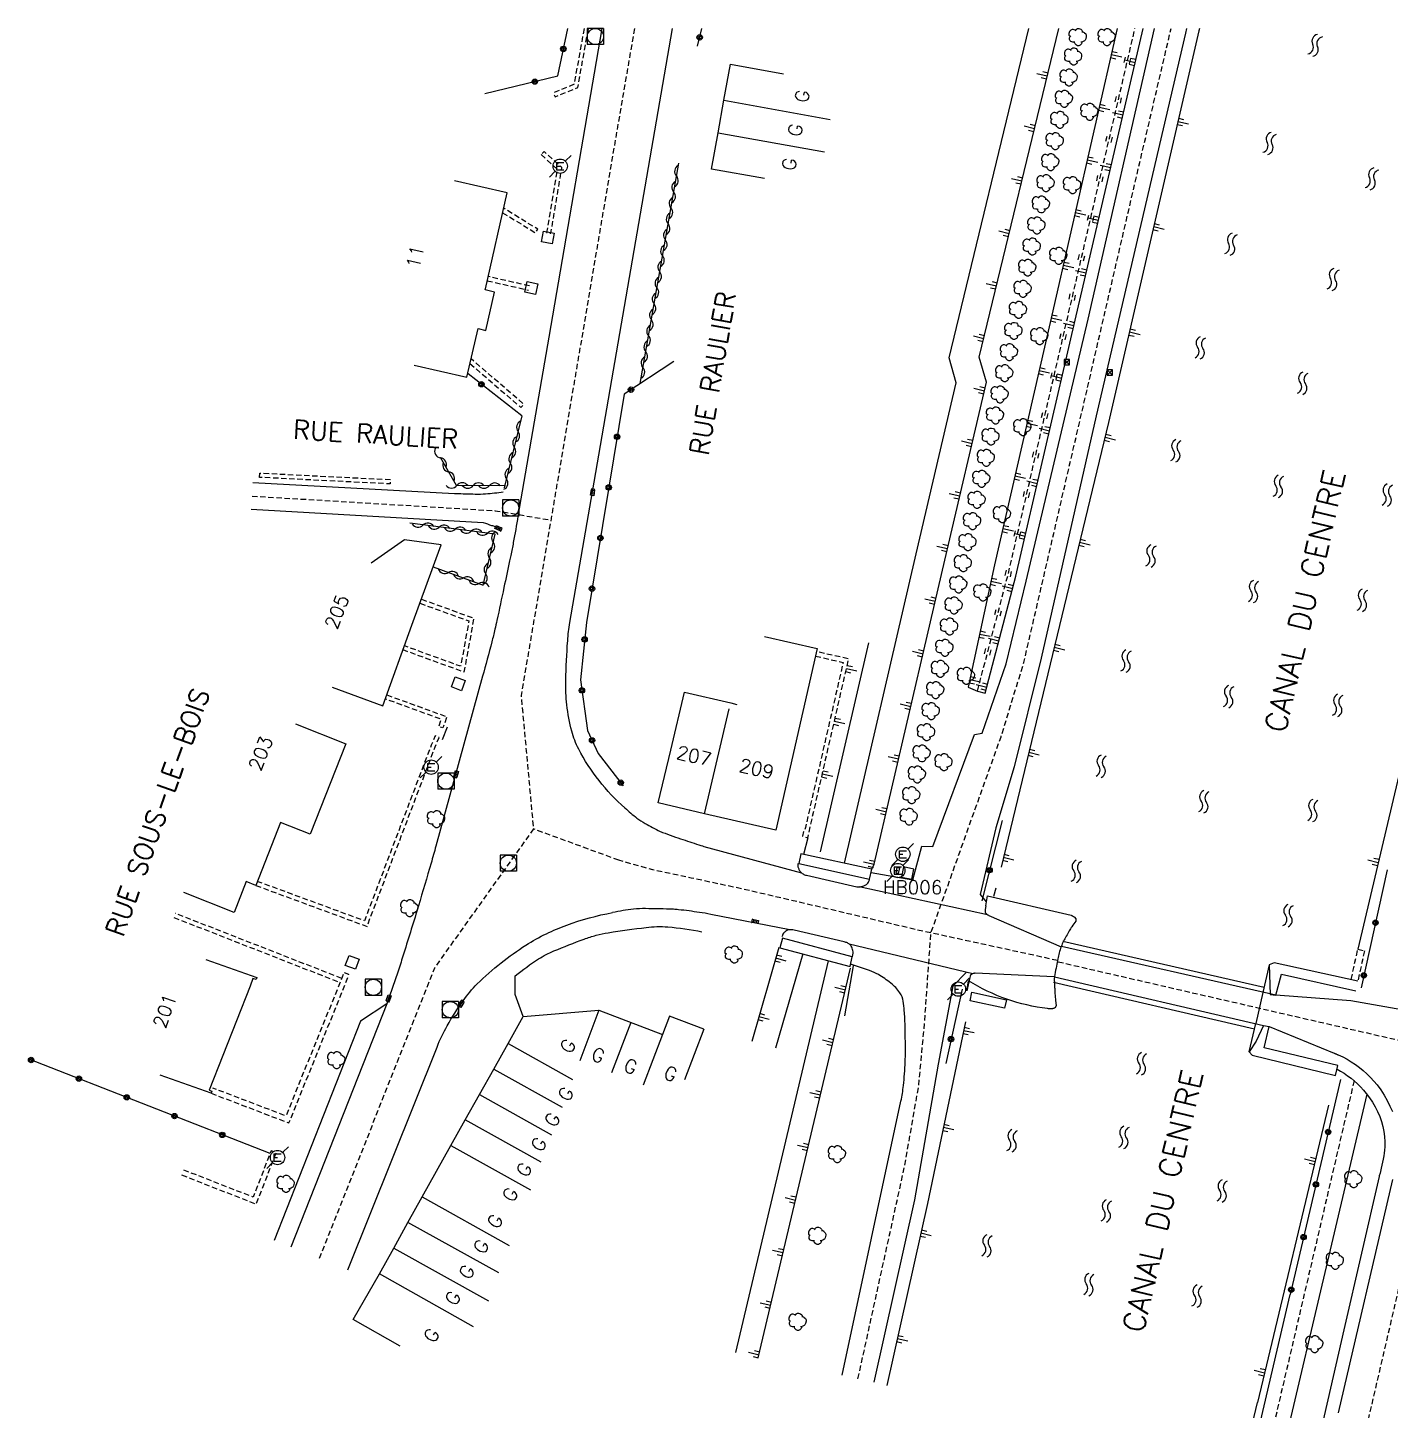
# Model space of a CAD drawing. Header units: millimetres. Extents: x 133000 to 134000, y 129000 to 130000.
# Drawn here: x 133336.1 to 133462.2, y 129872.1 to 130000.1 of the extents above; entities that cross this region are included whole.
import ezdxf
from ezdxf.enums import TextEntityAlignment as Align

# ---------------------------------------------------------------- set-up
doc = ezdxf.new("R2010")
doc.units = ezdxf.units.MM
doc.linetypes.add('DASHED', pattern=[0.75, 0.5, -0.25])
doc.layers.get('0').update_dxf_attribs({"linetype": 'CONTINUOUS'})
for name, color, linetype in [('W0001', 6, 'DASHED'), ('W0008', 7, 'CONTINUOUS'), ('W0100', 7, 'CONTINUOUS'), ('W0112', 1, 'DASHED'), ('W0120', 7, 'CONTINUOUS'), ('W0211', 2, 'CONTINUOUS'), ('W0220', 5, 'DASHED'), ('W0300', 7, 'CONTINUOUS'), ('W0310', 3, 'CONTINUOUS'), ('W0322', 7, 'CONTINUOUS'), ('W0330', 7, 'CONTINUOUS'), ('W0400', 7, 'CONTINUOUS'), ('W0420', 7, 'CONTINUOUS'), ('W0471', 7, 'CONTINUOUS'), ('W0473', 7, 'CONTINUOUS'), ('W0500', 5, 'DASHED'), ('W0511', 5, 'CONTINUOUS'), ('W0515', 5, 'CONTINUOUS'), ('W0984', 7, 'CONTINUOUS'), ('W0989', 7, 'CONTINUOUS'), ('W0991', 7, 'CONTINUOUS'), ('W1102', 7, 'CONTINUOUS')]:
    doc.layers.add(name, color=color, linetype=linetype)
doc.styles.get("Standard").update_dxf_attribs({"font": 'romans.shx', "width": 0.85})

# ---------------------------------------------------------------- blocks, each defined once
blk = doc.blocks.new('T300')
for p, q in [((-0.8, 0.51), (-0.86, 0.34)), ((-0.86, 0.34), (-0.86, 0.17)), ((-0.86, 0.17), (-0.74, 0.06)), ((-0.69, 0.63), (-0.8, 0.51)), ((-0.8, -0.06), (-0.74, 0.06)), ((-0.74, 0.06), (-0.69, 0.11)), ((-0.57, 0.69), (-0.69, 0.63)), ((-0.46, 0.69), (-0.57, 0.69)), ((-0.29, 0.63), (-0.46, 0.69)), ((-0.29, 0.63), (-0.17, 0.74)), ((-0.23, 0.57), (-0.29, 0.63)), ((-0.17, 0.74), (-0.06, 0.8)), ((-0.06, 0.8), (0.06, 0.8)), ((0.06, 0.8), (0.23, 0.74)), ((0.23, 0.74), (0.34, 0.63)), ((0.34, 0.63), (0.4, 0.51)), ((0.46, 0.46), (0.34, 0.46)), ((0.4, 0.51), (0.4, 0.46)), ((0.57, 0.4), (0.46, 0.46)), ((0.57, 0.4), (0.69, 0.29)), ((0.69, 0.29), (0.74, 0.17)), ((0.74, 0.06), (0.69, -0.17)), ((0.74, 0.17), (0.74, 0.06)), ((-0.8, -0.17), (-0.8, -0.06)), ((-0.8, -0.23), (-0.8, -0.17)), ((-0.74, -0.34), (-0.8, -0.23)), ((-0.69, -0.4), (-0.74, -0.34)), ((-0.51, -0.46), (-0.69, -0.4)), ((-0.4, -0.46), (-0.51, -0.46)), ((-0.4, -0.46), (-0.34, -0.46)), ((-0.34, -0.46), (-0.34, -0.4)), ((-0.34, -0.51), (-0.34, -0.46)), ((-0.29, -0.63), (-0.34, -0.51)), ((-0.17, -0.74), (-0.29, -0.63)), ((-0.06, -0.8), (-0.17, -0.74)), ((0.06, -0.8), (-0.06, -0.8)), ((0.17, -0.74), (0.06, -0.8)), ((0.23, -0.69), (0.17, -0.74)), ((0.29, -0.46), (0.23, -0.46)), ((0.29, -0.63), (0.23, -0.69)), ((0.46, -0.4), (0.29, -0.46)), ((0.34, -0.51), (0.29, -0.63)), ((0.34, -0.51), (0.34, -0.46)), ((0.57, -0.34), (0.46, -0.4)), ((0.63, -0.29), (0.57, -0.34)), ((0.69, -0.17), (0.63, -0.29))]:
    blk.add_line(p, q)
blk = doc.blocks.new('t211o')
at = {"color": 0, "linetype": 'Continuous'}
for p, q in [((-0.29, 0.5), (-0.29, 0)), ((0, 1), (0, 0)), ((0.29, 0.5), (0.29, 0))]:
    blk.add_line(p, q, dxfattribs=at)
blk = doc.blocks.new('t322o')
at = {"color": 0, "linetype": 'Continuous'}
for radius in [0.25, 0.15]:
    blk.add_circle((0, 0), radius, dxfattribs=at)
blk = doc.blocks.new('t500o')
at = {"color": 0, "linetype": 'Continuous'}
for centre, start, end in [((-0.5, 0.625), 216.8699, 323.1301), ((0.5, -0.125), 36.8699, 143.1301), ((0.5, -0.625), 36.8699, 143.1301), ((-0.5, 0.125), 216.8699, 323.1301)]:
    blk.add_arc(centre, 0.625, start, end, dxfattribs=at)
blk = doc.blocks.new('T471')
for p, q in [((-0.333334, 0.333334), (-0.333334, -0.333334)), ((-0.333334, 0.333334), (0.333334, 0.333334)), ((-0.333334, 0), (0, 0)), ((0.500001, 0.500001), (1.000002, 1.000002)), ((-0.500001, -0.500001), (-1.000002, -1.000002)), ((-0.333334, -0.333334), (0.333334, -0.333334))]:
    blk.add_line(p, q)
blk.add_ellipse((0, 0), major_axis=(0.471405, 0.471405), ratio=1, start_param=5.4977871438, end_param=11.780972451)
blk = doc.blocks.new('T400')
for p, q in [((-0.15, 0.3), (0.15, 0.3)), ((-0.15, -0.25), (-0.15, 0.3)), ((-0.15, 0.15), (0.15, 0.15)), ((-0.15, 0), (0.15, 0)), ((0.15, 0.3), (0.15, -0.25)), ((-0.15, -0.15), (0.15, -0.15)), ((-0.15, -0.25), (-0.15, -0.3)), ((-0.15, -0.3), (0.15, -0.3)), ((0.15, -0.3), (0.15, -0.25))]:
    blk.add_line(p, q)
blk = doc.blocks.new('t330o')
at = {"color": 0, "linetype": 'Continuous'}
for p, q in [((0.25, -0.25), (-0.25, 0.25)), ((-0.25, -0.25), (0.25, 0.25)), ((-0.25, 0.25), (-0.25, -0.25)), ((0.25, 0.25), (-0.25, 0.25)), ((0.25, -0.25), (0.25, 0.25)), ((-0.25, -0.25), (0.25, -0.25)), ((-0.25, -0.25), (-0.25, -0.25))]:
    blk.add_line(p, q, dxfattribs=at)
blk = doc.blocks.new('t220o')
at = {"color": 0, "linetype": 'Continuous'}
for p, q in [((-0.25, 0.25), (0.25, 0.25)), ((-0.25, -0.25), (0.25, -0.25))]:
    blk.add_line(p, q, dxfattribs=at)
blk = doc.blocks.new('T420')
for p, q in [((0.75, 0.75), (-0.75, 0.75)), ((-0.75, 0.75), (-0.75, -0.75)), ((0.75, 0.75), (0.75, -0.75)), ((0.75, -0.75), (-0.75, -0.75))]:
    blk.add_line(p, q)
blk.add_ellipse((0, 0), major_axis=(-0.53, 0.53), ratio=1, start_param=3.926991, end_param=10.210176)
blk = doc.blocks.new('t112o')
at = {"color": 0, "linetype": 'Continuous'}
for p, q in [((-0.5, 0.5), (0.5, 0.5)), ((-0.5, -0.5), (-0.5, 0.5)), ((0.5, 0.5), (0.5, -0.5)), ((0.5, -0.5), (-0.5, -0.5))]:
    blk.add_line(p, q, dxfattribs=at)
blk = doc.blocks.new('t310o')
at = {"color": 0, "linetype": 'Continuous'}
for centre, start, end in [((-0.5, 0.38), 216.8699, 323.1304), ((0.5, -0.37), 36.8699, 143.1303)]:
    blk.add_arc(centre, 0.625, start, end, dxfattribs=at)

msp = doc.modelspace()

# ---------------------------------------------------------------- linework, layer by layer
at = {"layer": 'W0001', "flags": 128}
for points in [[(133392.27, 130000), (133389.88, 129986.07), (133383.23, 129946.8), (133381.78, 129938.25), (133382.92, 129925.91), (133373.75, 129913.04), (133363.1, 129886.15)], [(133412.96, 129875.03), (133417.26, 129894.61), (133418.57, 129902.05), (133419.12, 129907.87), (133419.71, 129916.29), (133426.2, 129934.44), (133428.31, 129941.31), (133431.93, 129956.93), (133437.99, 129983.07), (133441.94, 130000)], [(133356.88, 129956.72), (133379.36, 129955.37), (133384.54, 129954.5)], [(133390.82, 129923.02), (133382.92, 129925.91)], [(133431.43, 129913.74), (133418.44, 129916.57), (133402.58, 129920.29), (133397.52, 129921.37), (133393.97, 129922.12), (133390.82, 129923.02)], [(133458.88, 129902.62), (133447.33, 129853.19), (133422.14, 129746.63), (133418.15, 129730.11), (133417.13, 129725.79), (133416.31, 129722.92), (133415.54, 129720.61), (133414.27, 129717.72), (133412.85, 129715), (133411.21, 129712.58), (133409.22, 129709.98), (133407.15, 129707.63), (133405.13, 129705.38), (133403.01, 129703.52), (133400.82, 129701.88), (133398.15, 129700.24), (133395.29, 129698.7), (133392.6, 129697.49), (133389.36, 129696.19), (133384.4, 129694.55), (133375.46, 129691.39), (133374.65, 129691.09)]]:
    msp.add_lwpolyline(points, dxfattribs=at)
at = {"layer": 'W0001'}
for points in [[(133431.48, 129913.62), (133482.58, 129901.86)], [(133460.2, 129871.23), (133465.27, 129893.06)]]:
    msp.add_lwpolyline(points, dxfattribs=at)
at = {"layer": 'W0008', "flags": 128}
for points in [[(133389.24, 130000), (133384.36, 129971.44), (133381.49, 129954.85, -0.002409), (133381.06, 129952.42, -0.004896), (133380.83, 129951.23, -0.002093), (133380.72, 129950.74, -0.000413), (133380.19, 129948.25, -0.000827), (133379.54, 129945.22, -0.003025), (133379.36, 129944.39, -0.007791), (133379.07, 129943.23, -0.002803), (133378.21, 129940.04), (133373.89, 129924.32, -0.004025), (133373.45, 129922.75, -0.001595), (133372.28, 129918.81, -0.002333), (133372.22, 129918.59, -0.000113), (133370.84, 129914.13, -0.006802), (133370.36, 129912.67), (133369.34, 129909.73), (133366.91, 129908.12), (133358.92, 129887.83)], [(133391.39, 129927.86, -0.094501), (133387.11, 129933.31, -0.057438), (133386.47, 129934.96, -0.033451), (133386.02, 129937.39, -0.036399), (133385.91, 129939.66, -0.01133), (133386.09, 129943.33, -0.024577), (133386.3, 129945.01), (133388.54, 129958.02), (133395.8, 130000)], [(133356.96, 129957.97), (133367.73, 129957.4), (133375.6, 129956.97, 0.005913), (133375.75, 129956.96, 0.000489), (133377.54, 129956.91, 0.027745), (133378.5, 129956.93, 0.016161), (133380.13, 129957.12)], [(133379.93, 129953.64, 0.010847), (133379.41, 129953.86, 0.017051), (133379.08, 129953.98, 0.003868), (133378.31, 129954.23, 0.061838), (133378.26, 129954.24), (133356.8, 129955.47)], [(133391.39, 129927.86, 0.025675), (133392.5, 129926.92, 0.041226), (133393.26, 129926.43, 0.00422), (133394.65, 129925.69, 0.028657), (133394.86, 129925.6, 0.004851), (133395.83, 129925.25, 0.005038), (133396.76, 129924.93, 0.001863), (133398.43, 129924.38, 0.012297), (133398.68, 129924.3), (133407.74, 129921.85)], [(133407.4, 129922.71, 0.047992), (133407.39, 129922.5, 0.06479), (133407.42, 129922.34, 0.038218), (133407.53, 129922.1, 0.061729), (133407.62, 129921.97, 0.075232), (133407.88, 129921.75, 0.079809), (133408.18, 129921.63), (133412.86, 129920.57, 0.072516), (133413.08, 129920.56, 0.046235), (133413.42, 129920.61, 0.069154), (133413.57, 129920.67, 0.039724), (133413.81, 129920.83, 0.104563), (133413.94, 129921, 0.076889), (133414.03, 129921.28)], [(133365.73, 129885.1), (133374, 129905.73, -0.03282), (133374.94, 129907.7, -0.026144), (133376.41, 129910.02, -0.042558), (133377.72, 129911.57, -0.029327), (133379.92, 129913.52, -0.023777), (133382.22, 129915.16, -0.030734), (133384.13, 129916.22, -0.024165), (133386, 129917.01, -0.042037), (133390.24, 129918.18, -0.002236)], [(133406.64, 129916.58), (133399.34, 129918.01, 0.012476), (133398.29, 129918.19, 0.006806), (133396.35, 129918.44, 0.02096), (133395.89, 129918.48, 0.003773), (133393.29, 129918.54, 0.034105), (133392.19, 129918.49, 0.018919), (133390.24, 129918.18)], [(133424.78, 129918.8), (133424.73, 129918.45, 0.102148), (133424.73, 129918.21, 0.169514), (133424.81, 129918.09, 0.026546), (133424.98, 129917.96, 0.046848), (133425.08, 129917.9), (133431.77, 129914.99)], [(133381.97, 129908.57), (133381.22, 129910.6), (133381.24, 129912.32, -0.027361), (133383.4, 129913.88, -0.045355), (133384.82, 129914.62, -0.008747), (133387.61, 129915.72, -0.022448), (133388.72, 129916.07, -0.027549), (133389.85, 129916.31, -0.008935), (133393.36, 129916.8, -0.049904), (133395.35, 129916.85, -0.030833), (133398.52, 129916.4)], [(133412.44, 129914.09, 0.05856), (133412.5, 129914.4, 0.071209), (133412.48, 129914.66, 0.048207), (133412.34, 129915.07, 0.12466), (133412.24, 129915.2, 0.055417), (133411.99, 129915.36, 0.052494), (133411.69, 129915.46), (133407.06, 129916.55, 0.034359), (133406.83, 129916.58, 0.030513), (133406.58, 129916.59, 0.122763), (133406.44, 129916.55, 0.04948), (133406.15, 129916.35, 0.08894), (133406.02, 129916.18, 0.069676), (133405.92, 129915.92)], [(133411.49, 129875.36), (133416.94, 129900.73, 0.025716), (133417.17, 129902.16, 0.016995), (133417.33, 129904.35, 0.011207), (133417.35, 129905.34, 0.004592), (133417.32, 129907.75, 0.013572), (133417.25, 129909.09, 0.020689), (133417.15, 129909.97, 0.112337), (133416.84, 129910.74, 0.074265), (133415.99, 129911.65, 0.033552), (133414.85, 129912.43, 0.052451), (133414.04, 129912.8), (133412.28, 129913.39)], [(133431.12, 129912.22), (133423.8, 129912.56, 0.071464), (133423.71, 129912.55, 0.042033), (133423.56, 129912.5, 0.123038), (133423.39, 129912.37, 0.118773), (133423.3, 129912.17), (133423.05, 129910.94), (133423.19, 129911.85)], [(133460.06, 129901.38), (133435.79, 129798.3), (133428.43, 129767.01), (133418.08, 129724.2, -0.031742), (133417.2, 129721.38, -0.017054), (133415.07, 129716.32, -0.034907), (133413.23, 129712.97, -0.025231), (133410.16, 129708.68, -0.035418), (133406.28, 129704.47, -0.041144), (133402.43, 129701.39, -0.021302), (133400.73, 129700.35, -0.0062), (133394.7, 129697.1, -0.03144), (133390.66, 129695.31, -0.020907), (133384.35, 129693.25), (133376.26, 129690.09), (133375.42, 129689.8)], [(133373.75, 129692.6), (133374.13, 129692.73), (133384.29, 129695.83, 0.016632), (133387.27, 129696.85, 0.007793), (133393.51, 129699.33, 0.027294), (133397.51, 129701.25, 0.030099), (133400.91, 129703.4, 0.038658), (133403.4, 129705.5, 0.019797), (133407.75, 129710.15, 0.019741), (133411.67, 129715.05, 0.045948), (133413.06, 129717.36, 0.027739), (133414.59, 129721.01, 0.026553), (133415.76, 129724.97), (133433.38, 129798.95), (133452.95, 129882.83)]]:
    msp.add_lwpolyline(points, format="xyb", dxfattribs=at)
for points in [[(133414.17, 129921.88), (133418.05, 129921.21), (133418.86, 129924.32), (133419.88, 129924.28), (133423.74, 129934.67), (133424.45, 129934.78), (133426.67, 129941.21), (133428.54, 129948.84), (133434.26, 129973.1), (133440.42, 130000)], [(133443.37, 130000), (133443.27, 129999.57), (133435, 129964.16), (133429.92, 129941.73), (133427.42, 129931.67), (133425.73, 129926.02), (133424.26, 129919.84), (133424.84, 129919.17)], [(133374.93, 129935.32), (133374.46, 129934.15)], [(133408.31, 129925.1), (133407.93, 129923.56)], [(133424.94, 129917.97), (133413.07, 129920.55)], [(133425.72, 129920.42), (133425.51, 129919.66)], [(133423.59, 129912.51), (133412.15, 129915.26)], [(133423.01, 129912.67), (133421.73, 129911.35), (133420.38, 129904.15), (133418.18, 129891.59), (133414.42, 129874.7)], [(133369.34, 129909.73), (133360.46, 129887.21)], [(133457.3, 129903.67), (133457.62, 129903.5), (133457.95, 129903.3), (133458.28, 129903.08), (133458.6, 129902.85), (133458.9, 129902.6), (133459.2, 129902.33), (133459.48, 129902.05), (133459.76, 129901.75), (133460.01, 129901.44), (133460.31, 129901.04), (133460.59, 129900.62), (133460.84, 129900.19), (133461.06, 129899.76), (133461.25, 129899.3), (133461.41, 129898.83), (133461.54, 129898.37), (133461.63, 129897.91), (133461.7, 129897.44), (133461.73, 129896.97), (133461.73, 129896.72), (133461.71, 129896.48), (133461.69, 129896.2), (133461.66, 129895.92), (133461.62, 129895.67), (133461.56, 129895.36), (133461.51, 129895.06), (133461.46, 129894.81), (133461.38, 129894.51), (133461.29, 129894.05), (133461.21, 129893.81), (133461.21, 129893.76), (133457.92, 129879.56), (133451.57, 129851.75)]]:
    msp.add_lwpolyline(points, dxfattribs=at)
at = {"layer": 'W0008'}
for points in [[(133476.03, 129906.91), (133458.59, 129910.02), (133451.62, 129910.52), (133431.81, 129915.03)], [(133431.16, 129912.23), (133450.48, 129907.73), (133451.03, 129907.63), (133457.02, 129905.16), (133457.06, 129905.15), (133457.09, 129905.13), (133457.14, 129905.12), (133457.17, 129905.1), (133457.22, 129905.09), (133457.25, 129905.07), (133457.3, 129905.05), (133457.34, 129905.04), (133457.38, 129905.02), (133457.42, 129905), (133457.42, 129905), (133457.83, 129904.81), (133458.23, 129904.6), (133458.62, 129904.37), (133459, 129904.12), (133459.38, 129903.84), (133459.72, 129903.55), (133460.06, 129903.25), (133460.39, 129902.92), (133460.7, 129902.58), (133461, 129902.23), (133461.34, 129901.77), (133461.66, 129901.29), (133461.95, 129900.79), (133462.2, 129900.27), (133462.42, 129899.75)], [(133462.44, 129893.48), (133457.42, 129871.87)]]:
    msp.add_lwpolyline(points, dxfattribs=at)
at = {"layer": 'W0008', "flags": 128}
msp.add_lwpolyline([(133426.53, 129909.32), (133423.33, 129910.02), (133423.5, 129910.8), (133426.7, 129910.09)], close=True, dxfattribs=at)
at = {"layer": 'W0100', "flags": 128}
for points in [[(133404.32, 129986.1), (133399.4, 129986.99), (133400.01, 129990.34), (133400.55, 129993.35), (133401.16, 129996.7), (133406.08, 129995.8)], [(133376.76, 129967.72), (133377.8, 129972.22), (133378.51, 129972.06), (133379.33, 129975.6), (133378.45, 129975.8), (133378.48, 129975.91), (133380.49, 129984.79), (133375.61, 129985.89)], [(133371.88, 129968.85), (133376.76, 129967.74)], [(133364.28, 129939.03), (133368.98, 129937.32), (133371.68, 129944.77), (133374.38, 129952.22), (133370.99, 129952.67), (133367.9, 129950.51)], [(133404.32, 129943.72), (133409.19, 129942.61), (133405.36, 129925.79), (133398.76, 129927.3), (133394.48, 129928.33)], [(133395.65, 129933.19), (133396.9, 129938.58), (133401.18, 129937.58), (133401.76, 129937.44)], [(133360.9, 129935.63), (133365.55, 129933.8), (133362.25, 129925.42), (133359.51, 129926.5), (133357.22, 129920.69), (133356.33, 129921.04), (133355.21, 129918.19), (133350.56, 129920.02)], [(133394.48, 129928.33), (133395.65, 129933.19)], [(133352.6, 129913.83), (133357.31, 129912.16), (133357.25, 129911.97), (133356.96, 129912.08), (133356.69, 129911.37), (133352.91, 129901.73), (133353.14, 129901.64), (133353.08, 129901.46), (133348.37, 129903.13)], [(133370.6, 129878.04), (133366.25, 129880.5), (133368.66, 129884.75), (133369.99, 129887.13), (133371.3, 129889.5), (133372.63, 129891.88), (133373.96, 129894.24), (133375.29, 129896.61), (133376.61, 129898.99), (133377.94, 129901.35), (133379.25, 129903.69), (133380.58, 129906.07), (133381.97, 129908.57), (133388.98, 129909.13)], [(133388.98, 129909.13), (133394.87, 129906.88)], [(133398.69, 129907.38), (133395.52, 129908.59), (133394.87, 129906.88)], [(133398.69, 129907.38), (133396.91, 129902.71)]]:
    msp.add_lwpolyline(points, dxfattribs=at)
msp.add_lwpolyline([(133416.79, 129922.31), (133416.69, 129921.78), (133416.48, 129921.82), (133416.58, 129922.35)], close=True, dxfattribs=at)
at = {"layer": 'W0112', "flags": 128}
for points in [[(133387.61, 130000), (133386.68, 129994.83), (133384.78, 129994.04), (133384.93, 129993.67), (133387.03, 129994.54), (133388.01, 130000)], [(133380.07, 129982.95), (133383.11, 129981.08), (133383.32, 129981.42), (133380.17, 129983.36)], [(133378.64, 129976.65), (133382.48, 129975.78)], [(133382.56, 129976.17), (133378.73, 129977.04)], [(133377.05, 129968.99), (133381.77, 129964.91), (133382.03, 129965.22), (133377.15, 129969.43)], [(133372.56, 129947.18), (133377.4, 129945.42), (133376.49, 129940.43), (133370.85, 129942.48)], [(133372.42, 129946.8), (133376.95, 129945.16), (133376.18, 129940.97), (133370.99, 129942.85)], [(133409.03, 129941.91), (133411.59, 129941.33), (133408.09, 129926.06), (133408, 129925.65), (133407.93, 129925.67), (133407.84, 129925.24), (133408.31, 129925.1), (133408.89, 129927.63), (133411.89, 129940.74), (133412.1, 129941.65), (133409.13, 129942.32)], [(133369.35, 129938.32), (133374.91, 129936.3), (133374.55, 129935.26), (133374.17, 129935.39), (133374.4, 129936.06), (133369.21, 129937.94)], [(133357.22, 129920.69), (133367.52, 129916.89), (133373.83, 129933.52), (133374.2, 129934.37), (133373.83, 129934.53), (133373.46, 129933.67), (133367.28, 129917.41), (133357.36, 129921.06)], [(133349.65, 129917.72), (133365.03, 129911.7)], [(133365.18, 129912.08), (133349.8, 129918.09)], [(133353.08, 129901.46), (133360.29, 129898.7), (133365.57, 129911.71), (133365.85, 129912.44), (133365.38, 129912.62), (133365.1, 129911.89), (133360.01, 129899.35), (133353.26, 129901.93)], [(133350.36, 129893.89), (133357.27, 129891.19), (133359.11, 129895.94), (133358.64, 129896.12), (133356.98, 129891.84), (133350.54, 129894.35)]]:
    msp.add_lwpolyline(points, dxfattribs=at)
for points in [[(133383.64, 129988.32), (133385.13, 129986.98), (133384.14, 129981.11), (133384.54, 129981.04), (133385.56, 129987.13), (133383.91, 129988.61)], [(133357.58, 129958.45), (133357.6, 129958.85), (133369.68, 129958.25), (133369.66, 129957.85)]]:
    msp.add_lwpolyline(points, close=True, dxfattribs=at)
at = {"layer": 'W0112'}
msp.add_lwpolyline([(133458.61, 129911.98), (133459.22, 129914.79), (133459.84, 129914.64), (133459.23, 129911.84)], dxfattribs=at)
at = {"layer": 'W0120', "flags": 128}
for points in [[(133407.67, 129923.61), (133407.5, 129922.71), (133414.03, 129921.28), (133414.23, 129922.19)], [(133412.23, 129913.17), (133412.41, 129914.09), (133405.97, 129915.81), (133405.73, 129914.92)]]:
    msp.add_lwpolyline(points, close=True, dxfattribs=at)
msp.add_lwpolyline([(133424.78, 129918.8), (133424.95, 129919.71), (133432.7, 129917.93, -0.068987), (133432.73, 129917.91, -0.012796), (133432.91, 129917.81, -0.059234), (133433, 129917.74), (133433.12, 129917.6), (133433.11, 129917.38, 0.009492), (133432.75, 129916.87, 0.018199), (133432.58, 129916.59, 0.004633), (133432.04, 129915.64, 0.021181), (133431.93, 129915.42, 0.024423), (133431.71, 129914.87, 0.024221), (133431.55, 129914.3, 0.005394), (133431.43, 129913.74, 0.004221), (133431.29, 129913.03, 0.00508), (133431.15, 129912.25, 0.026593), (133431.13, 129912.1, 0.022435), (133431.13, 129911.89, 0.007394), (133431.16, 129911.25, 0.001287), (133431.17, 129911.07, 0.000311), (133431.22, 129910.32, 0.007449), (133431.24, 129910.07), (133431.29, 129909.54), (133431.19, 129909.34, -0.024946), (133431.05, 129909.29, -0.043943), (133430.96, 129909.28, -0.00771), (133430.79, 129909.27, -0.020565), (133430.72, 129909.27, -0.020867), (133430.72, 129909.27, -0.00027), (133430.49, 129909.29, -0.05559), (133426.75, 129910.16, -0.054257), (133423.19, 129911.85)], format="xyb", dxfattribs=at)
at = {"layer": 'W0120'}
for points in [[(133431.92, 129915.52), (133450.55, 129911.27)], [(133431.05, 129911.74), (133449.66, 129907.41)]]:
    msp.add_lwpolyline(points, dxfattribs=at)
at = {"layer": 'W0211', "flags": 128}
for points in [[(133411.71, 129922.74), (133418.35, 129951.39), (133422.06, 129967.19), (133421.4, 129969.53), (133428.76, 130000)], [(133414.23, 129922.19), (133414.46, 129922.64), (133420.99, 129950.78), (133424.85, 129967.25), (133424.19, 129969.58), (133431.54, 130000)], [(133436.96, 130000), (133430.75, 129972.79), (133425.6, 129950.35), (133423.17, 129939.04), (133424.02, 129938.68), (133424.73, 129938.49), (133427.58, 129949.3), (133433.06, 129972.99), (133439.36, 130000)], [(133409.49, 129923.8), (133413.98, 129943.14)], [(133405.63, 129914.93), (133403.13, 129906.25)], [(133407.85, 129914.35), (133405.34, 129905.61)], [(133401.67, 129877.46), (133410.24, 129913.7)], [(133403.73, 129876.97), (133412.27, 129913.03)]]:
    msp.add_lwpolyline(points, dxfattribs=at)
at = {"layer": 'W0220', "flags": 128}
msp.add_lwpolyline([(133424.02, 129938.68), (133426.86, 129949.48), (133432.34, 129973.16), (133438.6, 130000)], dxfattribs=at)
at = {"layer": 'W0310', "flags": 128}
for points in [[(133392.8, 129967.13), (133396.37, 129987.53)], [(133381.86, 129964.15), (133380.21, 129957.48)], [(133380.34, 129957.68), (133375.8, 129957.71), (133374.32, 129960.29)], [(133373.64, 129950.16), (133378.26, 129948.48), (133379.38, 129953.2), (133371.47, 129954.2)]]:
    msp.add_lwpolyline(points, dxfattribs=at)
at = {"layer": 'W0322', "flags": 128}
for points in [[(133378.43, 129993.97), (133385.17, 129995.6), (133386.09, 130000)], [(133398.11, 129998.36), (133398.52, 130000)], [(133395.91, 129969.19), (133391.33, 129966.16), (133387.82, 129945.01), (133387.27, 129939.7), (133387.93, 129935.03), (133388.91, 129932.91), (133391.24, 129929.9)], [(133381.86, 129964.15), (133376.88, 129968.02)], [(133426.3, 129926.71), (133424.43, 129919.26)], [(133412.52, 129913.25), (133411.71, 129908.63)], [(133422.61, 129911.09), (133421.08, 129904.22)], [(133358.55, 129895.87), (133336.17, 129904.63)]]:
    msp.add_lwpolyline(points, dxfattribs=at)
at = {"layer": 'W0322'}
for points in [[(133461.95, 129922.12), (133459.52, 129911.2)], [(133457.62, 129902.74), (133452.95, 129882.83)]]:
    msp.add_lwpolyline(points, dxfattribs=at)
at = {"layer": 'W0473', "flags": 128}
msp.add_lwpolyline([(133416.98, 129921.45), (133417.93, 129921.26), (133418.12, 129922.2), (133417.18, 129922.4)], close=True, dxfattribs=at)
at = {"layer": 'W0511'}
for points in [[(133451.03, 129913.34), (133450.44, 129910.79)], [(133459.23, 129911.84), (133451.48, 129913.53), (133451.03, 129913.34), (133451.12, 129910.59), (133451.62, 129910.52), (133452.16, 129912.48), (133459.03, 129910.94)], [(133450.44, 129910.79), (133449.77, 129907.9)], [(133449.16, 129905.3), (133449.77, 129907.9)], [(133450.48, 129907.73), (133449.81, 129906.27), (133449.16, 129905.3), (133449.44, 129904.98), (133457.17, 129903.11), (133457.38, 129904.02), (133450.56, 129905.65), (133451.03, 129907.63)]]:
    msp.add_lwpolyline(points, dxfattribs=at)
at = {"layer": 'W0515', "flags": 128}
for points in [[(133444.56, 130000), (133444.52, 129999.79), (133436.16, 129963.52), (133426.2, 129922.38)], [(133422.91, 129908.06), (133419.38, 129891.25), (133415.63, 129874.41)]]:
    msp.add_lwpolyline(points, dxfattribs=at)
at = {"layer": 'W0515'}
for points in [[(133470.36, 129961.96), (133459.22, 129914.79)], [(133456.52, 129900.34), (133449.94, 129872.83)]]:
    msp.add_lwpolyline(points, dxfattribs=at)
at = {"layer": 'W0515', "flags": 128}
msp.add_lwpolyline([(133373.52, 129692.98), (133383.97, 129696.52, 0.005588), (133387.51, 129697.76, 0.003438), (133393.21, 129699.88, 0.033759), (133396.44, 129701.36, 0.024768), (133400.58, 129703.88, 0.040025), (133403.6, 129706.31, 0.028606), (133407.32, 129710.25, 0.025789), (133410.61, 129714.59, 0.039516), (133412.37, 129717.68, 0.020785), (133414.27, 129722.21, 0.031462), (133415.2, 129725.32), (133434.95, 129809.78), (133449.94, 129872.83)], format="xyb", dxfattribs=at)
at = {"layer": 'W1102', "flags": 128}
for points in [[(133400.55, 129993.35), (133410.39, 129991.58)], [(133400.01, 129990.34), (133409.85, 129988.58)], [(133398.76, 129927.3), (133401.05, 129937.03)], [(133388.98, 129909.13), (133387.21, 129904.45)], [(133391.93, 129908), (133390.15, 129903.33)], [(133380.58, 129906.07), (133386.55, 129902.73)], [(133394.87, 129906.88), (133393.09, 129902.21)], [(133379.25, 129903.69), (133385.57, 129900.15)], [(133377.94, 129901.35), (133384.6, 129897.6)], [(133383.63, 129895.06), (133376.61, 129898.99)], [(133375.29, 129896.61), (133382.66, 129892.51)], [(133372.63, 129891.88), (133380.69, 129887.36)], [(133379.73, 129884.82), (133371.3, 129889.5)], [(133369.99, 129887.13), (133378.75, 129882.25)], [(133377.37, 129879.84), (133368.66, 129884.75)]]:
    msp.add_lwpolyline(points, dxfattribs=at)

# ---------------------------------------------------------------- block references
at = {"layer": 'W0112'}
for p, rotation in [((133384.26, 129980.66), 79.89309691914893), ((133382.72, 129975.97), 77.66853803915836), ((133375.97, 129939.35), 69.075121530799), ((133366.15, 129913.57), 69.85995875423761)]:
    msp.add_blockref('t112o', p, dxfattribs=dict(at, rotation=rotation))
at = {"layer": 'W0211'}
for p, rotation in [((133436.41, 129997.56), 257.1291553196382), ((133438.62, 129996.86), 76.87488714929633), ((133430.48, 129995.61), 76.42165728866964), ((133435.29, 129992.68), 257.1291553194017), ((133437.49, 129991.99), 76.87488715004098), ((133429.31, 129990.75), 76.42165728866964), ((133442.58, 129991.37), 257.0257240422907), ((133434.18, 129987.81), 257.1291553193997), ((133436.35, 129987.12), 76.87488714975402), ((133428.13, 129985.89), 76.42165728866964), ((133433.07, 129982.93), 257.1291553193977), ((133426.96, 129981.03), 76.42165728896973), ((133435.22, 129982.25), 76.87488714939255), ((133440.33, 129981.63), 257.0257240423273), ((133431.95, 129978.06), 257.1291553191471), ((133434.08, 129977.38), 76.87488714910559), ((133425.79, 129976.17), 76.42165728896973), ((133430.84, 129973.19), 257.1291553193618), ((133432.95, 129972.51), 76.97034476295819), ((133424.61, 129971.31), 76.42165728896973), ((133438.09, 129971.88), 257.0257240423768), ((133429.72, 129968.31), 257.0864243378792), ((133431.82, 129967.64), 76.97034476334285), ((133424.66, 129966.47), 76.81095710563928), ((133428.6, 129963.44), 257.0864243381036), ((133430.69, 129962.77), 76.970344762621), ((133435.83, 129962.14), 256.3860529357854), ((133423.52, 129961.6), 76.81095710591133), ((133427.49, 129958.56), 257.0864243380261), ((133422.38, 129956.74), 76.81095710574193), ((133429.56, 129957.9), 76.97034476300564), ((133426.37, 129953.69), 257.086424338515), ((133428.44, 129953.02), 76.9703447633903), ((133421.24, 129951.87), 76.81095710557258), ((133433.47, 129952.42), 256.386052935712), ((133425.27, 129948.81), 257.8927719909208), ((133427.28, 129948.16), 75.27854259344677), ((133420.11, 129947), 76.94587453236271), ((133424.22, 129943.92), 257.8927719910986), ((133426.01, 129943.33), 75.27854259396801), ((133418.98, 129942.13), 76.94587453247179), ((133431.12, 129942.7), 256.3860529358006), ((133411.89, 129940.74), 257.0855665733837), ((133423.32, 129939.7), 257.8927719913655), ((133424.88, 129939.04), 75.27854259396801), ((133417.85, 129937.26), 76.9458745321407), ((133410.78, 129935.86), 257.085566573068), ((133428.77, 129932.98), 256.3860529358108), ((133416.72, 129932.39), 76.94587453211032), ((133409.66, 129930.99), 257.0855665730479), ((133415.59, 129927.51), 76.9458745322194), ((133414.46, 129922.64), 76.94587453218905), ((133426.41, 129923.27), 256.3860529356588), ((133461.12, 129922.82), 76.70980379454603), ((133405.35, 129913.96), 253.9458777783945), ((133411.79, 129911.03), 76.68343198729772), ((133403.79, 129908.54), 253.9458777783945), ((133422.74, 129907.24), 258.1549987727495), ((133410.64, 129906.16), 76.68343198729772), ((133409.49, 129901.3), 76.68343198729772), ((133420.86, 129898.27), 258.154998772681), ((133408.34, 129896.43), 76.68343198729772), ((133455.27, 129895.14), 76.55109369770958), ((133407.18, 129891.57), 76.68343198729772), ((133418.77, 129888.49), 257.4299102762967), ((133406.03, 129886.7), 76.68343198729772), ((133404.88, 129881.84), 76.68343198729772), ((133416.59, 129878.73), 257.4299102762967), ((133403.8, 129877.25), 76.68343198729772), ((133450.6, 129875.59), 76.55109369769654)]:
    msp.add_blockref('t211o', p, dxfattribs=dict(at, rotation=rotation))
at = {"layer": 'W0220'}
for p, rotation in [((133437.91, 129997.04), 76.8748871567068), ((133437.06, 129993.39), 76.8748871567068), ((133436.21, 129989.74), 76.8748871567068), ((133435.36, 129986.09), 76.8748871567068), ((133434.51, 129982.43), 76.8748871567068), ((133433.65, 129978.78), 76.8748871567068), ((133432.8, 129975.13), 76.8748871567068), ((133431.95, 129971.48), 76.9703447525111), ((133431.11, 129967.82), 76.9703447525111), ((133430.26, 129964.17), 76.9703447525111), ((133429.42, 129960.52), 76.9703447525111), ((133428.57, 129956.86), 76.9703447525111), ((133427.73, 129953.21), 76.9703447525111), ((133426.88, 129949.56), 76.9703447525111), ((133425.93, 129945.93), 75.27854259382282), ((133424.98, 129942.3), 75.27854259382282)]:
    msp.add_blockref('t220o', p, dxfattribs=dict(at, rotation=rotation))
at = {"layer": 'W0300'}
for p in [(133433.35, 129999.2), (133436.02, 129999.2), (133432.92, 129997.4), (133432.5, 129995.45), (133432.07, 129993.49), (133434.42, 129992.29), (133431.65, 129991.54), (133431.22, 129989.58), (133430.8, 129987.63), (133430.37, 129985.68), (133432.82, 129985.5), (133429.94, 129983.72), (133429.52, 129981.77), (133429.09, 129979.81), (133431.55, 129978.95), (133428.67, 129977.86), (133428.24, 129975.9), (133427.82, 129973.95), (133427.39, 129972), (133429.78, 129971.51), (133426.97, 129970.04), (133426.54, 129968.09), (133426.12, 129966.13), (133425.69, 129964.18), (133428.22, 129963.09), (133425.27, 129962.22), (133424.84, 129960.27), (133424.42, 129958.32), (133423.99, 129956.36), (133423.57, 129954.41), (133426.33, 129955.04), (133423.14, 129952.45), (133422.71, 129950.5), (133422.29, 129948.54), (133424.52, 129947.8), (133421.86, 129946.59), (133421.44, 129944.64), (133421.01, 129942.68), (133420.59, 129940.73), (133423, 129940.08), (133420.16, 129938.77), (133419.74, 129936.82), (133419.31, 129934.86), (133418.89, 129932.91), (133418.46, 129930.96), (133420.92, 129932.09), (133417.93, 129929.03), (133417.7, 129927.05), (133373.96, 129926.82), (133371.47, 129918.59), (133401.51, 129914.29), (133364.71, 129904.52), (133411.05, 129895.82), (133360.03, 129893.06), (133458.84, 129893.49), (133409.24, 129888.25), (133457.14, 129885.95), (133407.41, 129880.31), (133455.24, 129878.24)]:
    msp.add_blockref('T300', p, dxfattribs=at)
at = {"layer": 'W0310'}
for p, rotation in [((133396.16, 129986.34), 80.07122188229926), ((133395.9, 129984.86), 80.07122188229926), ((133395.65, 129983.38), 80.07122188229926), ((133395.39, 129981.91), 80.07122188229926), ((133395.13, 129980.43), 80.07122188229926), ((133394.87, 129978.95), 80.07122188229926), ((133394.61, 129977.47), 80.07122188229926), ((133394.35, 129976), 80.07122188229926), ((133394.09, 129974.52), 80.07122188229926), ((133393.84, 129973.04), 80.07122188229926), ((133393.58, 129971.56), 80.07122188229926), ((133393.32, 129970.09), 80.07122188229926), ((133393.06, 129968.61), 80.07122188229926), ((133381.5, 129962.7), 256.1578878577033), ((133374.33, 129960.27), 119.9227060227282), ((133381.14, 129961.24), 256.1578878577033), ((133375.08, 129958.97), 119.9227060227282), ((133380.78, 129959.78), 256.1578878577033), ((133380.42, 129958.33), 256.1578878577033), ((133375.84, 129957.71), 179.6644631325449), ((133377.34, 129957.7), 179.6644631325449), ((133378.84, 129957.69), 179.6644631325449), ((133372.7, 129954.04), 172.8348039704827), ((133374.19, 129953.86), 172.8348039704827), ((133375.68, 129953.67), 172.8348039704827), ((133377.17, 129953.48), 172.8348039704827), ((133378.66, 129953.29), 172.8348039704827), ((133379.2, 129952.45), 76.72623047485831), ((133378.85, 129950.99), 76.72623047485831), ((133375.05, 129949.65), 340.0739761268487), ((133376.46, 129949.14), 340.0739761268487), ((133378.51, 129949.53), 76.72623047485831), ((133377.87, 129948.62), 340.0739761268487)]:
    msp.add_blockref('t310o', p, dxfattribs=dict(at, rotation=rotation))
at = {"layer": 'W0322'}
for p, rotation in [((133398.31, 129999.18), 78.24336463273859), ((133385.69, 129998.11), 78.24336463273859), ((133383.05, 129995.08), 13.55332264037484), ((133378.11, 129967.07), 142.1471539250198), ((133391.95, 129966.57), 213.4207737973788), ((133390.67, 129962.21), 260.5757950623765), ((133389.89, 129957.52), 260.5757950623765), ((133389.12, 129952.84), 260.5757950623765), ((133388.34, 129948.15), 260.5757950623765), ((133387.66, 129943.45), 264.1725093020761), ((133387.41, 129938.73), 277.9762795230332), ((133388.35, 129934.11), 294.7221210197181), ((133391, 129930.2), 307.7460827904096), ((133425.14, 129922.1), 255.8531959330408), ((133460.86, 129917.24), 257.427849595779), ((133459.78, 129912.36), 257.427849595779), ((133421.57, 129906.46), 257.445463874222), ((133336.43, 129904.53), 158.625580540716), ((133340.85, 129902.8), 158.625580540716), ((133345.28, 129901.07), 158.625580540716), ((133349.7, 129899.34), 158.625580540716), ((133354.12, 129897.6), 158.625580540716), ((133456.48, 129897.87), 256.7970274393282), ((133455.34, 129893.01), 256.7970274393282), ((133454.2, 129888.14), 256.7970274393282), ((133453.06, 129883.27), 256.7970274393282)]:
    msp.add_blockref('t322o', p, dxfattribs=dict(at, rotation=rotation))
at = {"layer": 'W0330'}
for p in [(133432.29, 129969.12), (133436.26, 129968.16)]:
    msp.add_blockref('t330o', p, dxfattribs=at)
at = {"layer": 'W0400'}
for p, rotation in [((133388.4, 129957.07), 171.5840611201199), ((133379.68, 129953.74), 67.16064148280745), ((133375.77, 129930.98), 344.24631047475), ((133403.42, 129917.36), 258.9300528765179), ((133369.52, 129910.23), 340.079405141443), ((133376.23, 129909.73), 148.7252361637884)]:
    msp.add_blockref('T400', p, dxfattribs=dict(at, rotation=rotation))
at = {"layer": 'W0420'}
for p in [(133388.66, 129999.25), (133380.82, 129955.62), (133374.82, 129930.34), (133380.6, 129922.75), (133368.1, 129911.26), (133375.23, 129909.19)]:
    msp.add_blockref('T420', p, dxfattribs=at)
at = {"layer": 'W0471'}
for p in [(133385.4, 129987.25), (133373.45, 129931.63), (133417.11, 129923.57), (133416.64, 129922.06), (133422.25, 129911.09), (133359.24, 129895.5)]:
    msp.add_blockref('T471', p, dxfattribs=at)
at = {"layer": 'W0500'}
for p, rotation in [((133455.27, 129998.43), 63.52842243410533), ((133451.06, 129989.36), 67.1079627538759), ((133460.53, 129986.08), 66.08225039942877), ((133447.49, 129980.03), 71.00814541524069), ((133456.93, 129976.76), 71.5650511765929), ((133444.64, 129970.44), 76.02652377627001), ((133454.13, 129967.16), 76.30675163529759), ((133442.38, 129960.92), 76.69492070078165), ((133451.87, 129957.62), 76.70556258981749), ((133461.95, 129956.81), 76.70980379469935), ((133440.08, 129951.18), 76.69492070078165), ((133449.57, 129947.89), 76.70556258981749), ((133459.65, 129947.08), 76.70980379469935), ((133437.77, 129941.45), 76.69492070078165), ((133447.27, 129938.16), 76.70556258981749), ((133457.36, 129937.35), 76.70980379469935), ((133435.47, 129931.72), 76.69492070078165), ((133444.97, 129928.43), 76.70556258981749), ((133455.06, 129927.62), 76.70980379469935), ((133433.17, 129921.99), 76.69492070078165), ((133452.76, 129917.89), 76.70980379469935), ((133439.2, 129904.18), 76.5854993354743), ((133437.57, 129897.37), 76.5854993354743), ((133427.22, 129897.06), 76.55481477875591), ((133446.67, 129892.41), 76.55109369757096), ((133435.95, 129890.56), 76.5854993354743), ((133424.9, 129887.33), 76.55481477875591), ((133434.33, 129883.75), 76.5854993354743), ((133444.35, 129882.68), 76.55109369757096)]:
    msp.add_blockref('t500o', p, dxfattribs=dict(at, rotation=rotation))

# ---------------------------------------------------------------- texts
for p in [(133454.32, 129947.01), (133441.17, 129891.48)]:
    msp.add_text('CANAL DU CENTRE', height=2, rotation=77, dxfattribs=at).set_placement(p, align=Align.MIDDLE)
at = {"layer": 'W0984'}
msp.add_text('HB006', height=1.25, dxfattribs=at).set_placement((133418.01, 129920.52), align=Align.MIDDLE)
at = {"layer": 'W0989'}
for s, rotation, p in [('RUE RAULIER', 80.388, (133399.51, 129968.09)), ('RUE RAULIER', 356.5746, (133368.31, 129962.45)), ('RUE SOUS-LE-BOIS', 70.4562, (133348.14, 129927.48))]:
    msp.add_text(s, height=1.75, rotation=rotation, dxfattribs=at).set_placement(p, align=Align.MIDDLE)
at = {"layer": 'W0991'}
for s, rotation, p in [('G', 79.8247, (133407.79, 129993.72)), ('G', 79.8247, (133407.16, 129990.59)), ('G', 79.8247, (133406.6, 129987.43)), ('11', 77.2136, (133371.97, 129978.89)), ('205', 68.4831, (133364.73, 129946.01)), ('203', 68.4831, (133357.68, 129932.91)), ('207', 346.778, (133397.78, 129932.68)), ('209', 346.778, (133403.59, 129931.49)), ('201', 70.4562, (133348.79, 129909.08)), ('G', 60.6948, (133386.1, 129905.81)), ('G', 339.1511, (133388.91, 129904.97)), ('G', 339.1511, (133391.91, 129903.94)), ('G', 339.1511, (133395.61, 129903.26)), ('G', 60.6948, (133385.91, 129901.38)), ('G', 60.6948, (133384.66, 129899)), ('G', 60.6948, (133383.41, 129896.72)), ('G', 60.6948, (133382.05, 129894.38)), ('G', 60.6948, (133380.76, 129892.07)), ('G', 60.6948, (133379.36, 129889.6)), ('G', 60.6948, (133378.07, 129887.26)), ('G', 60.6948, (133376.74, 129884.91)), ('G', 60.6948, (133375.46, 129882.48)), ('G', 60.6948, (133373.48, 129879.04))]:
    msp.add_text(s, height=1.25, rotation=rotation, dxfattribs=at).set_placement(p, align=Align.MIDDLE)

doc.saveas('drawing.dxf')
